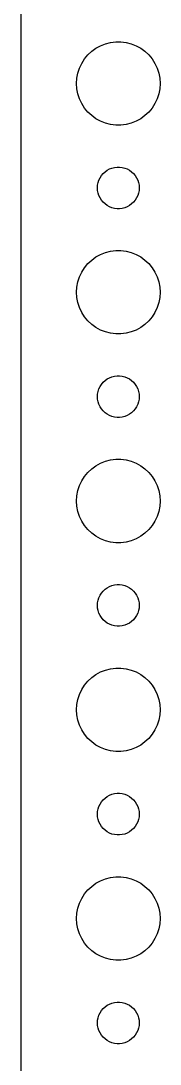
# Model space of a CAD drawing. Header units: metres. Extents: x -150 to 150, y -149 to 149.
# Drawn here: x -149.5 to -139.5, y -78 to -3 of the extents above; entities that cross this region are included whole.
import ezdxf

# ---------------------------------------------------------------- set-up
doc = ezdxf.new("R2010")
doc.units = ezdxf.units.M

msp = doc.modelspace()

# ---------------------------------------------------------------- linework, layer by layer
for p, q in [((-149.5, 144.5), (-149.5, -144.5)), ((-144.687, -5.44635), (-144.412, -5.18845)), ((-144.412, -5.18845), (-144.107, -4.96701)), ((-144.107, -4.96701), (-143.777, -4.78551)), ((-143.777, -4.78551), (-143.427, -4.64682)), ((-143.427, -4.64682), (-143.062, -4.55313)), ((-143.062, -4.55313), (-142.688, -4.50591)), ((-142.688, -4.50591), (-142.312, -4.50591)), ((-142.312, -4.50591), (-141.938, -4.55313)), ((-141.938, -4.55313), (-141.573, -4.64682)), ((-141.573, -4.64682), (-141.223, -4.78551)), ((-141.223, -4.78551), (-140.893, -4.96701)), ((-140.893, -4.96701), (-140.588, -5.18845)), ((-140.588, -5.18845), (-140.313, -5.44635)), ((-145.129, -6.05473), (-144.927, -5.73663)), ((-144.927, -5.73663), (-144.687, -5.44635)), ((-140.313, -5.44635), (-140.073, -5.73663)), ((-140.073, -5.73663), (-139.871, -6.05473)), ((-145.406, -6.75392), (-145.289, -6.39561)), ((-145.289, -6.39561), (-145.129, -6.05473)), ((-139.871, -6.05473), (-139.711, -6.39561)), ((-139.711, -6.39561), (-139.594, -6.75392)), ((-145.5, -7.5), (-145.476, -7.12399)), ((-145.476, -7.12399), (-145.406, -6.75392)), ((-139.594, -6.75392), (-139.524, -7.12399)), ((-139.524, -7.12399), (-139.5, -7.5)), ((-145.476, -7.87599), (-145.5, -7.5)), ((-145.406, -8.24606), (-145.476, -7.87599)), ((-139.524, -7.87599), (-139.594, -8.24606)), ((-139.5, -7.5), (-139.524, -7.87599)), ((-145.289, -8.60437), (-145.406, -8.24606)), ((-145.129, -8.94525), (-145.289, -8.60437)), ((-144.927, -9.26335), (-145.129, -8.94525)), ((-139.871, -8.94525), (-140.073, -9.26335)), ((-139.711, -8.60437), (-139.871, -8.94525)), ((-139.594, -8.24606), (-139.711, -8.60437)), ((-144.687, -9.55363), (-144.927, -9.26335)), ((-144.412, -9.81154), (-144.687, -9.55363)), ((-140.313, -9.55363), (-140.588, -9.81154)), ((-140.073, -9.26335), (-140.313, -9.55363)), ((-144.107, -10.033), (-144.412, -9.81154)), ((-143.777, -10.2145), (-144.107, -10.033)), ((-143.427, -10.3532), (-143.777, -10.2145)), ((-143.062, -10.4469), (-143.427, -10.3532)), ((-142.688, -10.4941), (-143.062, -10.4469)), ((-142.312, -10.4941), (-142.688, -10.4941)), ((-141.938, -10.4469), (-142.312, -10.4941)), ((-141.573, -10.3532), (-141.938, -10.4469)), ((-141.223, -10.2145), (-141.573, -10.3532)), ((-140.893, -10.033), (-141.223, -10.2145)), ((-140.588, -9.81154), (-140.893, -10.033)), ((-143.814, -14.2774), (-143.714, -14.1183)), ((-143.714, -14.1183), (-143.593, -13.9732)), ((-143.593, -13.9732), (-143.456, -13.8442)), ((-143.456, -13.8442), (-143.304, -13.7335)), ((-143.304, -13.7335), (-143.139, -13.6427)), ((-143.139, -13.6427), (-142.964, -13.5734)), ((-142.964, -13.5734), (-142.781, -13.5266)), ((-142.781, -13.5266), (-142.594, -13.5029)), ((-142.594, -13.5029), (-142.406, -13.5029)), ((-142.406, -13.5029), (-142.219, -13.5266)), ((-142.219, -13.5266), (-142.036, -13.5734)), ((-142.036, -13.5734), (-141.861, -13.6427)), ((-141.861, -13.6427), (-141.696, -13.7335)), ((-141.696, -13.7335), (-141.544, -13.8442)), ((-141.544, -13.8442), (-141.407, -13.9732)), ((-141.407, -13.9732), (-141.286, -14.1183)), ((-141.286, -14.1183), (-141.186, -14.2774)), ((-144, -15), (-143.988, -14.812)), ((-143.988, -14.812), (-143.953, -14.627)), ((-143.953, -14.627), (-143.895, -14.4478)), ((-143.895, -14.4478), (-143.814, -14.2774)), ((-141.186, -14.2774), (-141.105, -14.4478)), ((-141.105, -14.4478), (-141.047, -14.627)), ((-141.047, -14.627), (-141.012, -14.812)), ((-141.012, -14.812), (-141, -15)), ((-143.988, -15.188), (-144, -15)), ((-143.953, -15.373), (-143.988, -15.188)), ((-143.895, -15.5522), (-143.953, -15.373)), ((-143.814, -15.7226), (-143.895, -15.5522)), ((-143.714, -15.8817), (-143.814, -15.7226)), ((-141.186, -15.7226), (-141.286, -15.8817)), ((-141.105, -15.5522), (-141.186, -15.7226)), ((-141.047, -15.373), (-141.105, -15.5522)), ((-141.012, -15.188), (-141.047, -15.373)), ((-141, -15), (-141.012, -15.188)), ((-143.593, -16.0268), (-143.714, -15.8817)), ((-143.456, -16.1558), (-143.593, -16.0268)), ((-143.304, -16.2665), (-143.456, -16.1558)), ((-143.139, -16.3572), (-143.304, -16.2665)), ((-142.964, -16.4266), (-143.139, -16.3572)), ((-142.781, -16.4734), (-142.964, -16.4266)), ((-142.594, -16.497), (-142.781, -16.4734)), ((-142.219, -16.4734), (-142.406, -16.497)), ((-142.036, -16.4266), (-142.219, -16.4734)), ((-141.861, -16.3572), (-142.036, -16.4266)), ((-141.696, -16.2665), (-141.861, -16.3572)), ((-141.544, -16.1558), (-141.696, -16.2665)), ((-141.407, -16.0268), (-141.544, -16.1558)), ((-141.286, -15.8817), (-141.407, -16.0268)), ((-142.406, -16.497), (-142.594, -16.497)), ((-144.687, -20.4464), (-144.412, -20.1884)), ((-144.412, -20.1884), (-144.107, -19.967)), ((-144.107, -19.967), (-143.777, -19.7855)), ((-143.777, -19.7855), (-143.427, -19.6468)), ((-143.427, -19.6468), (-143.062, -19.5531)), ((-143.062, -19.5531), (-142.688, -19.5059)), ((-142.688, -19.5059), (-142.312, -19.5059)), ((-142.312, -19.5059), (-141.938, -19.5531)), ((-141.938, -19.5531), (-141.573, -19.6468)), ((-141.573, -19.6468), (-141.223, -19.7855)), ((-141.223, -19.7855), (-140.893, -19.967)), ((-140.893, -19.967), (-140.588, -20.1884)), ((-140.588, -20.1884), (-140.313, -20.4464)), ((-145.129, -21.0547), (-144.927, -20.7366)), ((-144.927, -20.7366), (-144.687, -20.4464)), ((-140.313, -20.4464), (-140.073, -20.7366)), ((-140.073, -20.7366), (-139.871, -21.0547)), ((-145.406, -21.7539), (-145.289, -21.3956)), ((-145.289, -21.3956), (-145.129, -21.0547)), ((-139.871, -21.0547), (-139.711, -21.3956)), ((-139.711, -21.3956), (-139.594, -21.7539)), ((-145.5, -22.5), (-145.476, -22.124)), ((-145.476, -22.124), (-145.406, -21.7539)), ((-139.594, -21.7539), (-139.524, -22.124)), ((-139.524, -22.124), (-139.5, -22.5)), ((-145.476, -22.876), (-145.5, -22.5)), ((-145.406, -23.2461), (-145.476, -22.876)), ((-139.524, -22.876), (-139.594, -23.2461)), ((-139.5, -22.5), (-139.524, -22.876)), ((-145.289, -23.6044), (-145.406, -23.2461)), ((-145.129, -23.9453), (-145.289, -23.6044)), ((-144.927, -24.2634), (-145.129, -23.9453)), ((-139.871, -23.9453), (-140.073, -24.2634)), ((-139.711, -23.6044), (-139.871, -23.9453)), ((-139.594, -23.2461), (-139.711, -23.6044)), ((-144.687, -24.5536), (-144.927, -24.2634)), ((-144.412, -24.8115), (-144.687, -24.5536)), ((-140.313, -24.5536), (-140.588, -24.8115)), ((-140.073, -24.2634), (-140.313, -24.5536)), ((-144.107, -25.033), (-144.412, -24.8115)), ((-143.777, -25.2145), (-144.107, -25.033)), ((-143.427, -25.3532), (-143.777, -25.2145)), ((-143.062, -25.4469), (-143.427, -25.3532)), ((-142.688, -25.4941), (-143.062, -25.4469)), ((-141.938, -25.4469), (-142.312, -25.4941)), ((-141.573, -25.3532), (-141.938, -25.4469)), ((-141.223, -25.2145), (-141.573, -25.3532)), ((-140.893, -25.033), (-141.223, -25.2145)), ((-140.588, -24.8115), (-140.893, -25.033)), ((-142.312, -25.4941), (-142.688, -25.4941)), ((-143.814, -29.2774), (-143.714, -29.1183)), ((-143.714, -29.1183), (-143.593, -28.9732)), ((-143.593, -28.9732), (-143.456, -28.8442)), ((-143.456, -28.8442), (-143.304, -28.7335)), ((-143.304, -28.7335), (-143.139, -28.6427)), ((-143.139, -28.6427), (-142.964, -28.5734)), ((-142.964, -28.5734), (-142.781, -28.5266)), ((-142.781, -28.5266), (-142.594, -28.503)), ((-142.594, -28.503), (-142.406, -28.503)), ((-142.406, -28.503), (-142.219, -28.5266)), ((-142.219, -28.5266), (-142.036, -28.5734)), ((-142.036, -28.5734), (-141.861, -28.6427)), ((-141.861, -28.6427), (-141.696, -28.7335)), ((-141.696, -28.7335), (-141.544, -28.8442)), ((-141.544, -28.8442), (-141.407, -28.9732)), ((-141.407, -28.9732), (-141.286, -29.1183)), ((-141.286, -29.1183), (-141.186, -29.2774)), ((-144, -30), (-143.988, -29.812)), ((-143.988, -29.812), (-143.953, -29.627)), ((-143.953, -29.627), (-143.895, -29.4478)), ((-143.895, -29.4478), (-143.814, -29.2774)), ((-141.186, -29.2774), (-141.105, -29.4478)), ((-141.105, -29.4478), (-141.047, -29.627)), ((-141.047, -29.627), (-141.012, -29.812)), ((-141.012, -29.812), (-141, -30)), ((-143.988, -30.188), (-144, -30)), ((-143.953, -30.373), (-143.988, -30.188)), ((-143.895, -30.5522), (-143.953, -30.373)), ((-143.814, -30.7226), (-143.895, -30.5522)), ((-143.714, -30.8817), (-143.814, -30.7226)), ((-141.186, -30.7226), (-141.286, -30.8817)), ((-141.105, -30.5522), (-141.186, -30.7226)), ((-141.047, -30.373), (-141.105, -30.5522)), ((-141.012, -30.188), (-141.047, -30.373)), ((-141, -30), (-141.012, -30.188)), ((-143.593, -31.0268), (-143.714, -30.8817)), ((-143.456, -31.1558), (-143.593, -31.0268)), ((-143.304, -31.2665), (-143.456, -31.1558)), ((-143.139, -31.3572), (-143.304, -31.2665)), ((-142.964, -31.4266), (-143.139, -31.3572)), ((-142.781, -31.4734), (-142.964, -31.4266)), ((-142.594, -31.497), (-142.781, -31.4734)), ((-142.219, -31.4734), (-142.406, -31.497)), ((-142.036, -31.4266), (-142.219, -31.4734)), ((-141.861, -31.3572), (-142.036, -31.4266)), ((-141.696, -31.2665), (-141.861, -31.3572)), ((-141.544, -31.1558), (-141.696, -31.2665)), ((-141.407, -31.0268), (-141.544, -31.1558)), ((-141.286, -30.8817), (-141.407, -31.0268)), ((-142.406, -31.497), (-142.594, -31.497)), ((-144.687, -35.4464), (-144.412, -35.1885)), ((-144.412, -35.1885), (-144.107, -34.967)), ((-144.107, -34.967), (-143.777, -34.7855)), ((-143.777, -34.7855), (-143.427, -34.6468)), ((-143.427, -34.6468), (-143.062, -34.5531)), ((-143.062, -34.5531), (-142.688, -34.5059)), ((-142.688, -34.5059), (-142.312, -34.5059)), ((-142.312, -34.5059), (-141.938, -34.5531)), ((-141.938, -34.5531), (-141.573, -34.6468)), ((-141.573, -34.6468), (-141.223, -34.7855)), ((-141.223, -34.7855), (-140.893, -34.967)), ((-140.893, -34.967), (-140.588, -35.1885)), ((-140.588, -35.1885), (-140.313, -35.4464)), ((-145.129, -36.0547), (-144.927, -35.7366)), ((-144.927, -35.7366), (-144.687, -35.4464)), ((-140.313, -35.4464), (-140.073, -35.7366)), ((-140.073, -35.7366), (-139.871, -36.0547)), ((-145.406, -36.7539), (-145.289, -36.3956)), ((-145.289, -36.3956), (-145.129, -36.0547)), ((-139.871, -36.0547), (-139.711, -36.3956)), ((-139.711, -36.3956), (-139.594, -36.7539)), ((-145.5, -37.5), (-145.476, -37.124)), ((-145.476, -37.124), (-145.406, -36.7539)), ((-139.594, -36.7539), (-139.524, -37.124)), ((-139.524, -37.124), (-139.5, -37.5)), ((-145.476, -37.876), (-145.5, -37.5)), ((-145.406, -38.2461), (-145.476, -37.876)), ((-139.524, -37.876), (-139.594, -38.2461)), ((-139.5, -37.5), (-139.524, -37.876)), ((-145.289, -38.6044), (-145.406, -38.2461)), ((-145.129, -38.9453), (-145.289, -38.6044)), ((-144.927, -39.2634), (-145.129, -38.9453)), ((-139.871, -38.9453), (-140.073, -39.2634)), ((-139.711, -38.6044), (-139.871, -38.9453)), ((-139.594, -38.2461), (-139.711, -38.6044)), ((-144.687, -39.5536), (-144.927, -39.2634)), ((-144.412, -39.8115), (-144.687, -39.5536)), ((-140.313, -39.5536), (-140.588, -39.8115)), ((-140.073, -39.2634), (-140.313, -39.5536)), ((-144.107, -40.033), (-144.412, -39.8115)), ((-143.777, -40.2145), (-144.107, -40.033)), ((-143.427, -40.3532), (-143.777, -40.2145)), ((-143.062, -40.4469), (-143.427, -40.3532)), ((-142.688, -40.4941), (-143.062, -40.4469)), ((-141.938, -40.4469), (-142.312, -40.4941)), ((-141.573, -40.3532), (-141.938, -40.4469)), ((-141.223, -40.2145), (-141.573, -40.3532)), ((-140.893, -40.033), (-141.223, -40.2145)), ((-140.588, -39.8115), (-140.893, -40.033)), ((-142.312, -40.4941), (-142.688, -40.4941)), ((-143.814, -44.2774), (-143.714, -44.1183)), ((-143.714, -44.1183), (-143.593, -43.9732)), ((-143.593, -43.9732), (-143.456, -43.8442)), ((-143.456, -43.8442), (-143.304, -43.7335)), ((-143.304, -43.7335), (-143.139, -43.6428)), ((-143.139, -43.6428), (-142.964, -43.5734)), ((-142.964, -43.5734), (-142.781, -43.5266)), ((-142.781, -43.5266), (-142.594, -43.503)), ((-142.594, -43.503), (-142.406, -43.503)), ((-142.406, -43.503), (-142.219, -43.5266)), ((-142.219, -43.5266), (-142.036, -43.5734)), ((-142.036, -43.5734), (-141.861, -43.6428)), ((-141.861, -43.6428), (-141.696, -43.7335)), ((-141.696, -43.7335), (-141.544, -43.8442)), ((-141.544, -43.8442), (-141.407, -43.9732)), ((-141.407, -43.9732), (-141.286, -44.1183)), ((-141.286, -44.1183), (-141.186, -44.2774)), ((-144, -45), (-143.988, -44.812)), ((-143.988, -44.812), (-143.953, -44.627)), ((-143.953, -44.627), (-143.895, -44.4478)), ((-143.895, -44.4478), (-143.814, -44.2774)), ((-141.186, -44.2774), (-141.105, -44.4478)), ((-141.105, -44.4478), (-141.047, -44.627)), ((-141.047, -44.627), (-141.012, -44.812)), ((-141.012, -44.812), (-141, -45)), ((-143.988, -45.188), (-144, -45)), ((-143.953, -45.373), (-143.988, -45.188)), ((-143.895, -45.5522), (-143.953, -45.373)), ((-143.814, -45.7226), (-143.895, -45.5522)), ((-143.714, -45.8817), (-143.814, -45.7226)), ((-141.186, -45.7226), (-141.286, -45.8817)), ((-141.105, -45.5522), (-141.186, -45.7226)), ((-141.047, -45.373), (-141.105, -45.5522)), ((-141.012, -45.188), (-141.047, -45.373)), ((-141, -45), (-141.012, -45.188)), ((-143.593, -46.0268), (-143.714, -45.8817)), ((-143.456, -46.1558), (-143.593, -46.0268)), ((-143.304, -46.2665), (-143.456, -46.1558)), ((-143.139, -46.3572), (-143.304, -46.2665)), ((-142.964, -46.4266), (-143.139, -46.3572)), ((-142.781, -46.4734), (-142.964, -46.4266)), ((-142.594, -46.497), (-142.781, -46.4734)), ((-142.219, -46.4734), (-142.406, -46.497)), ((-142.036, -46.4266), (-142.219, -46.4734)), ((-141.861, -46.3572), (-142.036, -46.4266)), ((-141.696, -46.2665), (-141.861, -46.3572)), ((-141.544, -46.1558), (-141.696, -46.2665)), ((-141.407, -46.0268), (-141.544, -46.1558)), ((-141.286, -45.8817), (-141.407, -46.0268)), ((-142.406, -46.497), (-142.594, -46.497)), ((-144.687, -50.4464), (-144.412, -50.1885)), ((-144.412, -50.1885), (-144.107, -49.967)), ((-144.107, -49.967), (-143.777, -49.7855)), ((-143.777, -49.7855), (-143.427, -49.6468)), ((-143.427, -49.6468), (-143.062, -49.5531)), ((-143.062, -49.5531), (-142.688, -49.5059)), ((-142.688, -49.5059), (-142.312, -49.5059)), ((-142.312, -49.5059), (-141.938, -49.5531)), ((-141.938, -49.5531), (-141.573, -49.6468)), ((-141.573, -49.6468), (-141.223, -49.7855)), ((-141.223, -49.7855), (-140.893, -49.967)), ((-140.893, -49.967), (-140.588, -50.1885)), ((-140.588, -50.1885), (-140.313, -50.4464)), ((-145.129, -51.0547), (-144.927, -50.7366)), ((-144.927, -50.7366), (-144.687, -50.4464)), ((-140.313, -50.4464), (-140.073, -50.7366)), ((-140.073, -50.7366), (-139.871, -51.0547)), ((-145.406, -51.7539), (-145.289, -51.3956)), ((-145.289, -51.3956), (-145.129, -51.0547)), ((-139.871, -51.0547), (-139.711, -51.3956)), ((-139.711, -51.3956), (-139.594, -51.7539)), ((-145.5, -52.5), (-145.476, -52.124)), ((-145.476, -52.124), (-145.406, -51.7539)), ((-139.594, -51.7539), (-139.524, -52.124)), ((-139.524, -52.124), (-139.5, -52.5)), ((-145.476, -52.876), (-145.5, -52.5)), ((-145.406, -53.2461), (-145.476, -52.876)), ((-139.524, -52.876), (-139.594, -53.2461)), ((-139.5, -52.5), (-139.524, -52.876)), ((-145.289, -53.6044), (-145.406, -53.2461)), ((-145.129, -53.9453), (-145.289, -53.6044)), ((-144.927, -54.2634), (-145.129, -53.9453)), ((-139.871, -53.9453), (-140.073, -54.2634)), ((-139.711, -53.6044), (-139.871, -53.9453)), ((-139.594, -53.2461), (-139.711, -53.6044)), ((-144.687, -54.5536), (-144.927, -54.2634)), ((-144.412, -54.8115), (-144.687, -54.5536)), ((-140.313, -54.5536), (-140.588, -54.8115)), ((-140.073, -54.2634), (-140.313, -54.5536)), ((-144.107, -55.033), (-144.412, -54.8115)), ((-143.777, -55.2145), (-144.107, -55.033)), ((-143.427, -55.3532), (-143.777, -55.2145)), ((-143.062, -55.4469), (-143.427, -55.3532)), ((-142.688, -55.4941), (-143.062, -55.4469)), ((-141.938, -55.4469), (-142.312, -55.4941)), ((-141.573, -55.3532), (-141.938, -55.4469)), ((-141.223, -55.2145), (-141.573, -55.3532)), ((-140.893, -55.033), (-141.223, -55.2145)), ((-140.588, -54.8115), (-140.893, -55.033)), ((-142.312, -55.4941), (-142.688, -55.4941)), ((-143.814, -59.2774), (-143.714, -59.1183)), ((-143.714, -59.1183), (-143.593, -58.9732)), ((-143.593, -58.9732), (-143.456, -58.8442)), ((-143.456, -58.8442), (-143.304, -58.7335)), ((-143.304, -58.7335), (-143.139, -58.6428)), ((-143.139, -58.6428), (-142.964, -58.5734)), ((-142.964, -58.5734), (-142.781, -58.5266)), ((-142.781, -58.5266), (-142.594, -58.503)), ((-142.594, -58.503), (-142.406, -58.503)), ((-142.406, -58.503), (-142.219, -58.5266)), ((-142.219, -58.5266), (-142.036, -58.5734)), ((-142.036, -58.5734), (-141.861, -58.6428)), ((-141.861, -58.6428), (-141.696, -58.7335)), ((-141.696, -58.7335), (-141.544, -58.8442)), ((-141.544, -58.8442), (-141.407, -58.9732)), ((-141.407, -58.9732), (-141.286, -59.1183)), ((-141.286, -59.1183), (-141.186, -59.2774)), ((-144, -60), (-143.988, -59.812)), ((-143.988, -59.812), (-143.953, -59.627)), ((-143.953, -59.627), (-143.895, -59.4478)), ((-143.895, -59.4478), (-143.814, -59.2774)), ((-141.186, -59.2774), (-141.105, -59.4478)), ((-141.105, -59.4478), (-141.047, -59.627)), ((-141.047, -59.627), (-141.012, -59.812)), ((-141.012, -59.812), (-141, -60)), ((-143.988, -60.188), (-144, -60)), ((-143.953, -60.373), (-143.988, -60.188)), ((-143.895, -60.5522), (-143.953, -60.373)), ((-143.814, -60.7226), (-143.895, -60.5522)), ((-141.105, -60.5522), (-141.186, -60.7226)), ((-141.047, -60.373), (-141.105, -60.5522)), ((-141.012, -60.188), (-141.047, -60.373)), ((-141, -60), (-141.012, -60.188)), ((-143.714, -60.8817), (-143.814, -60.7226)), ((-143.593, -61.0268), (-143.714, -60.8817)), ((-143.456, -61.1558), (-143.593, -61.0268)), ((-143.304, -61.2665), (-143.456, -61.1558)), ((-143.139, -61.3572), (-143.304, -61.2665)), ((-142.964, -61.4266), (-143.139, -61.3572)), ((-142.781, -61.4734), (-142.964, -61.4266)), ((-142.036, -61.4266), (-142.219, -61.4734)), ((-141.861, -61.3572), (-142.036, -61.4266)), ((-141.696, -61.2665), (-141.861, -61.3572)), ((-141.544, -61.1558), (-141.696, -61.2665)), ((-141.407, -61.0268), (-141.544, -61.1558)), ((-141.286, -60.8817), (-141.407, -61.0268)), ((-141.186, -60.7226), (-141.286, -60.8817)), ((-142.594, -61.497), (-142.781, -61.4734)), ((-142.406, -61.497), (-142.594, -61.497)), ((-142.219, -61.4734), (-142.406, -61.497)), ((-144.687, -65.4464), (-144.412, -65.1885)), ((-144.412, -65.1885), (-144.107, -64.967)), ((-144.107, -64.967), (-143.777, -64.7855)), ((-143.777, -64.7855), (-143.427, -64.6468)), ((-143.427, -64.6468), (-143.062, -64.5531)), ((-143.062, -64.5531), (-142.688, -64.5059)), ((-142.688, -64.5059), (-142.312, -64.5059)), ((-142.312, -64.5059), (-141.938, -64.5531)), ((-141.938, -64.5531), (-141.573, -64.6468)), ((-141.573, -64.6468), (-141.223, -64.7855)), ((-141.223, -64.7855), (-140.893, -64.967)), ((-140.893, -64.967), (-140.588, -65.1885)), ((-140.588, -65.1885), (-140.313, -65.4464)), ((-145.129, -66.0547), (-144.927, -65.7366)), ((-144.927, -65.7366), (-144.687, -65.4464)), ((-140.313, -65.4464), (-140.073, -65.7366)), ((-140.073, -65.7366), (-139.871, -66.0547)), ((-145.406, -66.7539), (-145.289, -66.3956)), ((-145.289, -66.3956), (-145.129, -66.0547)), ((-139.871, -66.0547), (-139.711, -66.3956)), ((-139.711, -66.3956), (-139.594, -66.7539)), ((-145.5, -67.5), (-145.476, -67.124)), ((-145.476, -67.124), (-145.406, -66.7539)), ((-139.594, -66.7539), (-139.524, -67.124)), ((-139.524, -67.124), (-139.5, -67.5)), ((-145.476, -67.876), (-145.5, -67.5)), ((-145.406, -68.2461), (-145.476, -67.876)), ((-139.524, -67.876), (-139.594, -68.2461)), ((-139.5, -67.5), (-139.524, -67.876)), ((-145.289, -68.6044), (-145.406, -68.2461)), ((-145.129, -68.9453), (-145.289, -68.6044)), ((-144.927, -69.2634), (-145.129, -68.9453)), ((-139.871, -68.9453), (-140.073, -69.2634)), ((-139.711, -68.6044), (-139.871, -68.9453)), ((-139.594, -68.2461), (-139.711, -68.6044)), ((-144.687, -69.5536), (-144.927, -69.2634)), ((-144.412, -69.8115), (-144.687, -69.5536)), ((-140.313, -69.5536), (-140.588, -69.8115)), ((-140.073, -69.2634), (-140.313, -69.5536)), ((-144.107, -70.033), (-144.412, -69.8115)), ((-143.777, -70.2145), (-144.107, -70.033)), ((-143.427, -70.3532), (-143.777, -70.2145)), ((-143.062, -70.4469), (-143.427, -70.3532)), ((-142.688, -70.4941), (-143.062, -70.4469)), ((-141.938, -70.4469), (-142.312, -70.4941)), ((-141.573, -70.3532), (-141.938, -70.4469)), ((-141.223, -70.2145), (-141.573, -70.3532)), ((-140.893, -70.033), (-141.223, -70.2145)), ((-140.588, -69.8115), (-140.893, -70.033)), ((-142.312, -70.4941), (-142.688, -70.4941)), ((-143.814, -74.2774), (-143.714, -74.1183)), ((-143.714, -74.1183), (-143.593, -73.9732)), ((-143.593, -73.9732), (-143.456, -73.8442)), ((-143.456, -73.8442), (-143.304, -73.7335)), ((-143.304, -73.7335), (-143.139, -73.6428)), ((-143.139, -73.6428), (-142.964, -73.5734)), ((-142.964, -73.5734), (-142.781, -73.5266)), ((-142.781, -73.5266), (-142.594, -73.503)), ((-142.594, -73.503), (-142.406, -73.503)), ((-142.406, -73.503), (-142.219, -73.5266)), ((-142.219, -73.5266), (-142.036, -73.5734)), ((-142.036, -73.5734), (-141.861, -73.6428)), ((-141.861, -73.6428), (-141.696, -73.7335)), ((-141.696, -73.7335), (-141.544, -73.8442)), ((-141.544, -73.8442), (-141.407, -73.9732)), ((-141.407, -73.9732), (-141.286, -74.1183)), ((-141.286, -74.1183), (-141.186, -74.2774)), ((-144, -75), (-143.988, -74.812)), ((-143.988, -74.812), (-143.953, -74.627)), ((-143.953, -74.627), (-143.895, -74.4478)), ((-143.895, -74.4478), (-143.814, -74.2774)), ((-141.186, -74.2774), (-141.105, -74.4478)), ((-141.105, -74.4478), (-141.047, -74.627)), ((-141.047, -74.627), (-141.012, -74.812)), ((-141.012, -74.812), (-141, -75)), ((-143.988, -75.188), (-144, -75)), ((-143.953, -75.373), (-143.988, -75.188)), ((-143.895, -75.5522), (-143.953, -75.373)), ((-143.814, -75.7226), (-143.895, -75.5522)), ((-141.105, -75.5522), (-141.186, -75.7226)), ((-141.047, -75.373), (-141.105, -75.5522)), ((-141.012, -75.188), (-141.047, -75.373)), ((-141, -75), (-141.012, -75.188)), ((-143.714, -75.8817), (-143.814, -75.7226)), ((-143.593, -76.0268), (-143.714, -75.8817)), ((-143.456, -76.1558), (-143.593, -76.0268)), ((-143.304, -76.2665), (-143.456, -76.1558)), ((-143.139, -76.3572), (-143.304, -76.2665)), ((-142.964, -76.4266), (-143.139, -76.3572)), ((-142.781, -76.4734), (-142.964, -76.4266)), ((-142.036, -76.4266), (-142.219, -76.4734)), ((-141.861, -76.3572), (-142.036, -76.4266)), ((-141.696, -76.2665), (-141.861, -76.3572)), ((-141.544, -76.1558), (-141.696, -76.2665)), ((-141.407, -76.0268), (-141.544, -76.1558)), ((-141.286, -75.8817), (-141.407, -76.0268)), ((-141.186, -75.7226), (-141.286, -75.8817)), ((-142.594, -76.497), (-142.781, -76.4734)), ((-142.406, -76.497), (-142.594, -76.497)), ((-142.219, -76.4734), (-142.406, -76.497))]:
    msp.add_line(p, q)

doc.saveas('drawing.dxf')
